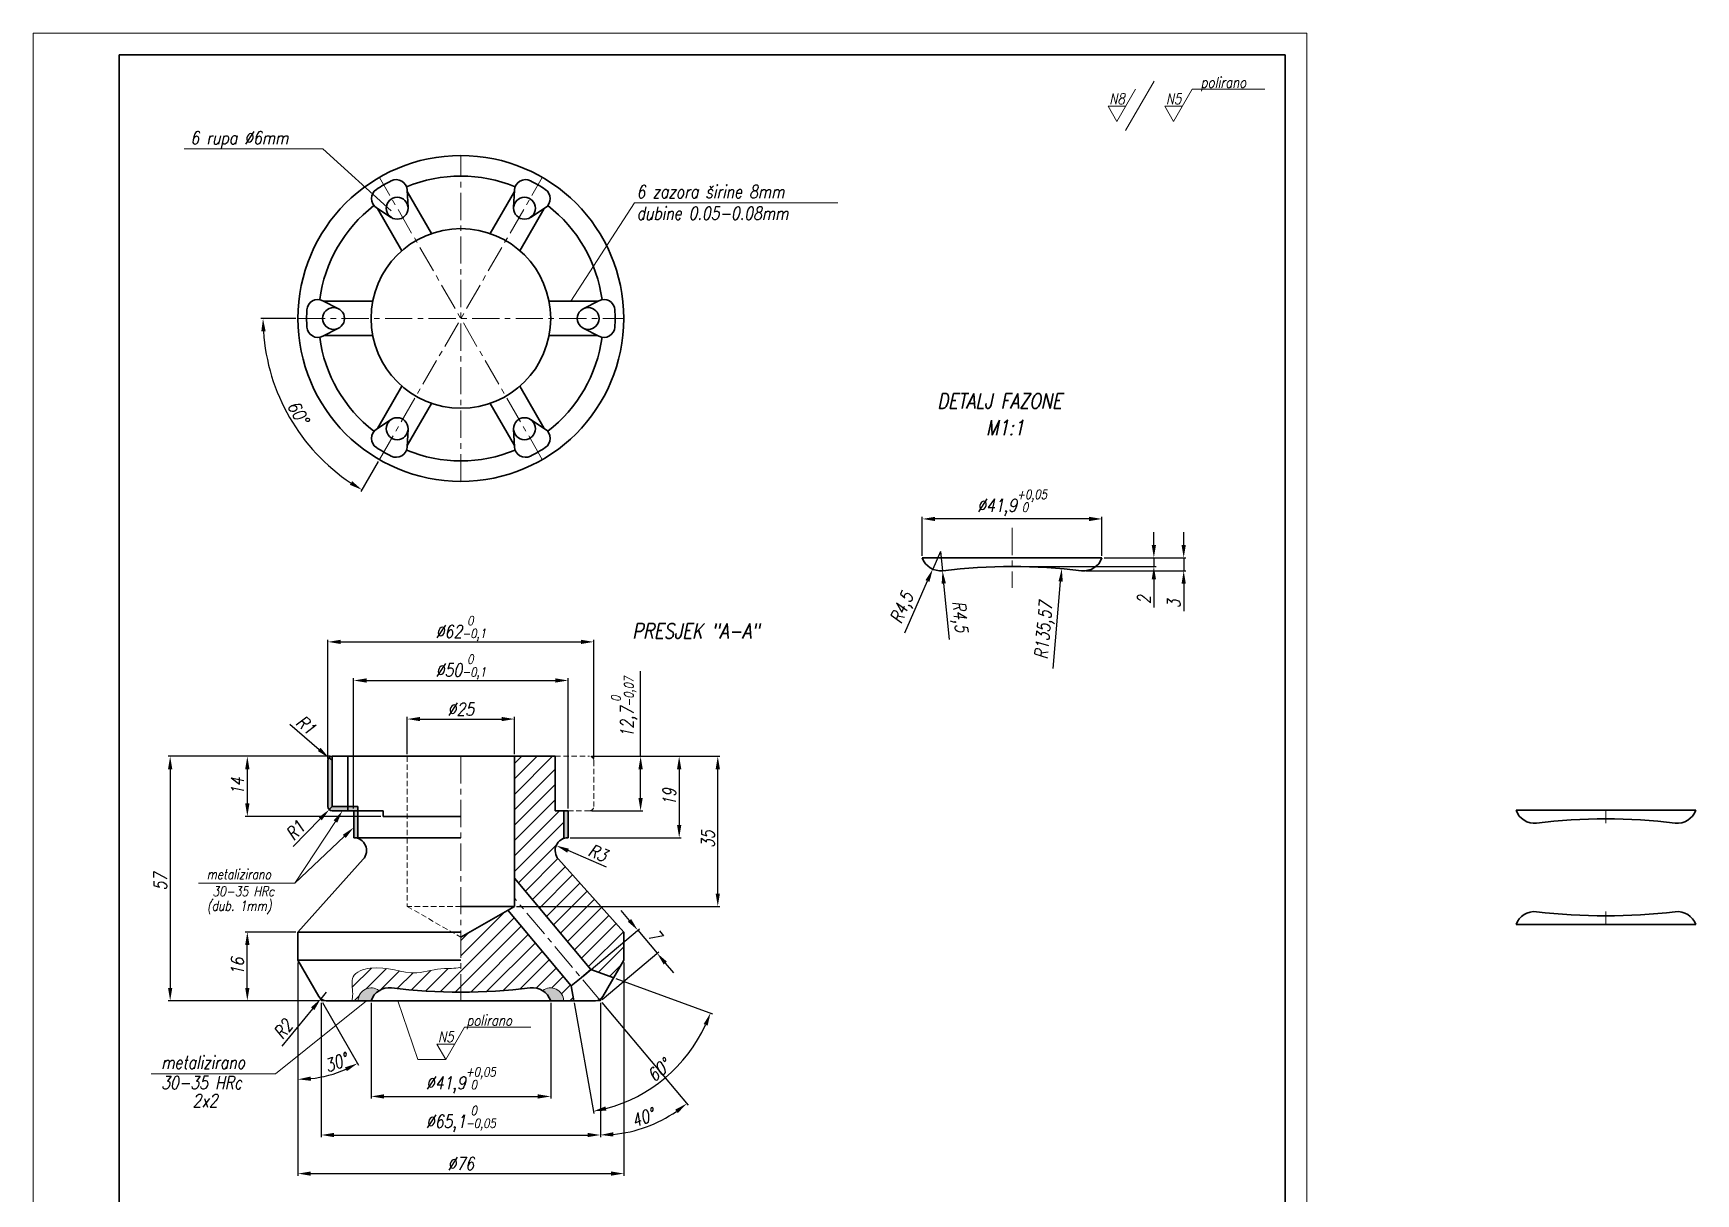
# Model space of a CAD drawing. Header units: millimetres. Extents: x 81 to 468, y 101 to 521.
# Drawn here: x 80.7 to 468.4, y 250.6 to 521.3 of the extents above; entities that cross this region are included whole.
import ezdxf

# ---------------------------------------------------------------- set-up
doc = ezdxf.new("R2010")
doc.units = ezdxf.units.MM
doc.header["$LTSCALE"] = 0.2
doc.linetypes.add('CENTER', pattern=[50.8, 31.75, -6.35, 6.35, -6.35])
doc.linetypes.add('HIDDEN', pattern=[9.525, 6.35, -3.175])
doc.layers.get('0').update_dxf_attribs({"lineweight": 15})
for name, color, linetype, lineweight in [('1', 1, 'CENTER', 15), ('2', 2, 'HIDDEN', 15), ('3', 3, 'Continuous', 35), ('8', 250, 'Continuous', 15)]:
    doc.layers.add(name, color=color, linetype=linetype, lineweight=lineweight)
doc.styles.add('ITALICT', font='italict', dxfattribs={"width": 0.8, "height": 3})
doc.dimstyles.new('ISO-25', dxfattribs={"dimtxt": 3, "dimasz": 3, "dimexe": 0.5, "dimexo": 0.5, "dimgap": 0.8, "dimtad": 1, "dimtxsty": 'ITALICT', "dimcen": 0, "dimadec": 0, "dimazin": 0, "dimtfac": 1, "dimtmove": 0, "dimatfit": 3, "dimfxl": 1, "dimarcsym": 0})

# ---------------------------------------------------------------- blocks, each defined once
blk = doc.blocks.new('*D2')
at = {"color": 0, "lineweight": -2, "transparency": 16777216}
for p, q in [((167.89, 353.13), (167.89, 361.82)), ((170.89, 361.32), (189.89, 361.32)), ((192.89, 353.13), (192.89, 361.82))]:
    blk.add_line(p, q, dxfattribs=at)
at = {"color": 0, "transparency": 16777216}
for points in [[(170.89, 361.82), (170.89, 360.82), (167.89, 361.32)], [(189.89, 361.82), (189.89, 360.82), (192.89, 361.32)]]:
    blk.add_solid(points, dxfattribs=at)
at = {"color": 0, "transparency": 16777216, "insert": (180.39, 363.62), "char_height": 3, "attachment_point": 5, "style": 'ITALICT'}
blk.add_mtext('%%C25', dxfattribs=at)
blk = doc.blocks.new('*D3')
at = {"color": 0, "lineweight": -2, "transparency": 16777216}
for p, q in [((155.39, 340.43), (155.39, 370.82)), ((158.39, 370.32), (202.39, 370.32)), ((205.39, 340.43), (205.39, 370.82))]:
    blk.add_line(p, q, dxfattribs=at)
at = {"color": 0, "transparency": 16777216}
for points in [[(158.39, 370.82), (158.39, 369.82), (155.39, 370.32)], [(202.39, 370.82), (202.39, 369.82), (205.39, 370.32)]]:
    blk.add_solid(points, dxfattribs=at)
at = {"color": 0, "transparency": 16777216, "insert": (180.39, 373.8), "char_height": 3, "attachment_point": 5, "style": 'ITALICT'}
blk.add_mtext('%%C50{}{\\H0.71x;\\C3;\\S 0^ -0,1;}', dxfattribs=at)
blk = doc.blocks.new('*D4')
at = {"color": 0, "lineweight": -2, "transparency": 16777216}
for p, q in [((149.39, 352.13), (149.39, 379.82)), ((152.39, 379.32), (208.39, 379.32)), ((211.39, 352.13), (211.39, 379.82))]:
    blk.add_line(p, q, dxfattribs=at)
at = {"color": 0, "transparency": 16777216}
for points in [[(152.39, 379.82), (152.39, 378.82), (149.39, 379.32)], [(208.39, 379.82), (208.39, 378.82), (211.39, 379.32)]]:
    blk.add_solid(points, dxfattribs=at)
at = {"color": 0, "transparency": 16777216, "insert": (180.39, 382.8), "char_height": 3, "attachment_point": 5, "style": 'ITALICT'}
blk.add_mtext('%%C62{}{\\H0.71x;\\C3;\\S 0^ -0,1;}', dxfattribs=at)
blk = doc.blocks.new('*D5')
at = {"color": 0, "lineweight": -2, "transparency": 16777216}
for p, q in [((149.89, 352.63), (130.09, 352.63)), ((130.59, 349.63), (130.59, 341.63)), ((161.74, 338.63), (130.09, 338.63))]:
    blk.add_line(p, q, dxfattribs=at)
at = {"color": 0, "transparency": 16777216}
for points in [[(130.09, 349.63), (131.09, 349.63), (130.59, 352.63)], [(130.09, 341.63), (131.09, 341.63), (130.59, 338.63)]]:
    blk.add_solid(points, dxfattribs=at)
at = {"color": 0, "transparency": 16777216, "insert": (128.29, 345.63), "char_height": 3, "attachment_point": 5, "rotation": 90, "style": 'ITALICT'}
blk.add_mtext('14', dxfattribs=at)
blk = doc.blocks.new('*D6')
at = {"color": 0, "lineweight": -2, "transparency": 16777216}
for p, q in [((141.89, 311.63), (130.09, 311.63)), ((130.59, 298.63), (130.59, 308.63)), ((147.34, 295.63), (130.09, 295.63))]:
    blk.add_line(p, q, dxfattribs=at)
at = {"color": 0, "transparency": 16777216}
for points in [[(130.09, 308.63), (131.09, 308.63), (130.59, 311.63)], [(130.09, 298.63), (131.09, 298.63), (130.59, 295.63)]]:
    blk.add_solid(points, dxfattribs=at)
at = {"color": 0, "transparency": 16777216, "insert": (128.29, 303.63), "char_height": 3, "attachment_point": 5, "rotation": 90, "style": 'ITALICT'}
blk.add_mtext('16', dxfattribs=at)
blk = doc.blocks.new('*D7')
at = {"color": 0, "lineweight": -2, "transparency": 16777216}
for p, q in [((222.31, 352.63), (222.31, 372.52)), ((210.89, 352.63), (222.81, 352.63)), ((222.31, 342.93), (222.31, 349.63)), ((210.89, 339.93), (222.81, 339.93))]:
    blk.add_line(p, q, dxfattribs=at)
at = {"color": 0, "transparency": 16777216}
for points in [[(221.81, 349.63), (222.81, 349.63), (222.31, 352.63)], [(221.81, 342.93), (222.81, 342.93), (222.31, 339.93)]]:
    blk.add_solid(points, dxfattribs=at)
at = {"color": 0, "transparency": 16777216, "insert": (218.53, 364.07), "char_height": 3, "attachment_point": 5, "rotation": 90, "style": 'ITALICT'}
blk.add_mtext('12,7{}{\\H0.71x;\\C3;\\S 0^ -0,07;}', dxfattribs=at)
blk = doc.blocks.new('*D8')
at = {"color": 0, "lineweight": -2, "transparency": 16777216}
for p, q in [((222.81, 352.63), (231.81, 352.63)), ((231.31, 349.63), (231.31, 336.63)), ((205.89, 333.63), (231.81, 333.63))]:
    blk.add_line(p, q, dxfattribs=at)
at = {"color": 0, "transparency": 16777216}
for points in [[(230.81, 349.63), (231.81, 349.63), (231.31, 352.63)], [(230.81, 336.63), (231.81, 336.63), (231.31, 333.63)]]:
    blk.add_solid(points, dxfattribs=at)
at = {"color": 0, "transparency": 16777216, "insert": (229.01, 343.13), "char_height": 3, "attachment_point": 5, "rotation": 90, "style": 'ITALICT'}
blk.add_mtext('19', dxfattribs=at)
blk = doc.blocks.new('*D9')
at = {"color": 0, "lineweight": -2, "transparency": 16777216}
for p, q in [((149, 297.63), (147.73, 296.08)), ((138.69, 285.04), (145.83, 293.76))]:
    blk.add_line(p, q, dxfattribs=at)
at = {"color": 0, "transparency": 16777216}
blk.add_solid([(145.44, 294.08), (146.22, 293.45), (147.73, 296.08)], dxfattribs=at)
at = {"color": 0, "transparency": 16777216, "insert": (138.94, 288.97), "char_height": 3, "attachment_point": 5, "rotation": 50.6872, "style": 'ITALICT'}
blk.add_mtext('R2', dxfattribs=at)
blk = doc.blocks.new('*D10')
at = {"color": 0, "lineweight": -2, "transparency": 16777216}
for p, q in [((140.49, 360.14), (147.36, 354.24)), ((150.39, 351.63), (149.63, 352.28))]:
    blk.add_line(p, q, dxfattribs=at)
at = {"color": 0, "transparency": 16777216}
blk.add_solid([(147.68, 354.62), (147.03, 353.86), (149.63, 352.28)], dxfattribs=at)
at = {"color": 0, "transparency": 16777216, "insert": (144.28, 359.91), "char_height": 3, "attachment_point": 5, "rotation": 319.3357, "style": 'ITALICT'}
blk.add_mtext('R1', dxfattribs=at)
blk = doc.blocks.new('*D11')
at = {"color": 0, "lineweight": -2, "transparency": 16777216}
for p, q in [((141.3, 331.56), (147.61, 338.06)), ((150.39, 340.93), (149.7, 340.21))]:
    blk.add_line(p, q, dxfattribs=at)
at = {"color": 0, "transparency": 16777216}
blk.add_solid([(147.25, 338.41), (147.96, 337.71), (149.7, 340.21)], dxfattribs=at)
at = {"color": 0, "transparency": 16777216, "insert": (141.76, 335.34), "char_height": 3, "attachment_point": 5, "rotation": 45.8419, "style": 'ITALICT'}
blk.add_mtext('R1', dxfattribs=at)
blk = doc.blocks.new('*D15')
at = {"color": 0, "lineweight": -2, "transparency": 16777216}
for p, q in [((141.89, 454.75), (133.75, 454.75)), ((161.14, 421.41), (157.07, 414.36))]:
    blk.add_line(p, q, dxfattribs=at)
blk.add_arc((180.39, 454.75), 46.14, 183.726, 236.274, dxfattribs=at)
at = {"color": 0, "transparency": 16777216}
for points in [[(133.85, 451.74), (134.85, 451.77), (134.25, 454.75)], [(155.04, 416.8), (154.51, 415.95), (157.32, 414.79)]]:
    blk.add_solid(points, dxfattribs=at)
at = {"color": 0, "transparency": 16777216, "insert": (142.43, 432.83), "char_height": 3, "attachment_point": 5, "rotation": 300, "style": 'ITALICT'}
blk.add_mtext('60°', dxfattribs=at)
blk = doc.blocks.new('*D16')
at = {"color": 0, "lineweight": -2, "transparency": 16777216}
for p, q in [((147.84, 295.13), (147.84, 263.81)), ((212.94, 295.13), (212.94, 263.81)), ((150.84, 264.31), (209.94, 264.31))]:
    blk.add_line(p, q, dxfattribs=at)
at = {"color": 0, "transparency": 16777216}
for points in [[(150.84, 264.81), (150.84, 263.81), (147.84, 264.31)], [(209.94, 264.81), (209.94, 263.81), (212.94, 264.31)]]:
    blk.add_solid(points, dxfattribs=at)
at = {"color": 0, "transparency": 16777216, "insert": (180.39, 268.08), "char_height": 3, "attachment_point": 5, "style": 'ITALICT'}
blk.add_mtext('%%C65,1{}{\\H0.71x;\\C3;\\S 0^ -0,05;}', dxfattribs=at)
blk = doc.blocks.new('*D17')
at = {"color": 0, "lineweight": -2, "transparency": 16777216}
for p, q in [((142.39, 304.57), (142.39, 254.81)), ((218.39, 304.57), (218.39, 254.81)), ((145.39, 255.31), (215.39, 255.31))]:
    blk.add_line(p, q, dxfattribs=at)
at = {"color": 0, "transparency": 16777216}
for points in [[(145.39, 255.81), (145.39, 254.81), (142.39, 255.31)], [(215.39, 255.81), (215.39, 254.81), (218.39, 255.31)]]:
    blk.add_solid(points, dxfattribs=at)
at = {"color": 0, "transparency": 16777216, "insert": (180.39, 257.61), "char_height": 3, "attachment_point": 5, "style": 'ITALICT'}
blk.add_mtext('%%C76', dxfattribs=at)
blk = doc.blocks.new('*D18')
at = {"color": 0, "lineweight": -2, "transparency": 16777216}
for p, q in [((210.89, 352.63), (240.81, 352.63)), ((240.31, 320.63), (240.31, 349.63)), ((193.39, 317.63), (240.81, 317.63))]:
    blk.add_line(p, q, dxfattribs=at)
at = {"color": 0, "transparency": 16777216}
for points in [[(239.81, 349.63), (240.81, 349.63), (240.31, 352.63)], [(239.81, 320.63), (240.81, 320.63), (240.31, 317.63)]]:
    blk.add_solid(points, dxfattribs=at)
at = {"color": 0, "transparency": 16777216, "insert": (238.01, 333.3), "char_height": 3, "attachment_point": 5, "rotation": 90, "style": 'ITALICT'}
blk.add_mtext('35', dxfattribs=at)
blk = doc.blocks.new('*D19')
at = {"color": 0, "lineweight": -2, "transparency": 16777216}
for p, q in [((159.44, 295.13), (159.44, 272.81)), ((201.34, 295.13), (201.34, 272.81)), ((162.44, 273.31), (198.34, 273.31))]:
    blk.add_line(p, q, dxfattribs=at)
at = {"color": 0, "transparency": 16777216}
for points in [[(162.44, 273.81), (162.44, 272.81), (159.44, 273.31)], [(198.34, 273.81), (198.34, 272.81), (201.34, 273.31)]]:
    blk.add_solid(points, dxfattribs=at)
at = {"color": 0, "transparency": 16777216, "insert": (180.39, 277.08), "char_height": 3, "attachment_point": 5, "style": 'ITALICT'}
blk.add_mtext('%%c41,9{}{\\H0.71x;\\C3;\\S+0,05^  0;}', dxfattribs=at)
blk = doc.blocks.new('*D20')
at = {"color": 0, "lineweight": -2, "transparency": 16777216}
for p, q in [((149.89, 352.63), (112.09, 352.63)), ((112.59, 349.63), (112.59, 298.63)), ((147.34, 295.63), (112.09, 295.63))]:
    blk.add_line(p, q, dxfattribs=at)
at = {"color": 0, "transparency": 16777216}
for points in [[(112.09, 349.63), (113.09, 349.63), (112.59, 352.63)], [(112.09, 298.63), (113.09, 298.63), (112.59, 295.63)]]:
    blk.add_solid(points, dxfattribs=at)
at = {"color": 0, "transparency": 16777216, "insert": (110.29, 323.39), "char_height": 3, "attachment_point": 5, "rotation": 90, "style": 'ITALICT'}
blk.add_mtext('57', dxfattribs=at)
blk = doc.blocks.new('*D22')
at = {"color": 0, "lineweight": -2, "transparency": 16777216}
for p, q in [((216.51, 300.82), (239.1, 292.6)), ((206.84, 295.14), (211.38, 269.35))]:
    blk.add_line(p, q, dxfattribs=at)
blk.add_arc((205.1, 304.97), 35.67, 284.8197, 335.1803, dxfattribs=at)
at = {"color": 0, "transparency": 16777216}
for points in [[(237.02, 290.19), (237.94, 289.81), (238.63, 292.77)], [(214.33, 270), (214.12, 270.98), (211.3, 269.84)]]:
    blk.add_solid(points, dxfattribs=at)
at = {"color": 0, "transparency": 16777216, "insert": (226.56, 279.41), "char_height": 3, "attachment_point": 5, "rotation": 40, "style": 'ITALICT'}
blk.add_mtext('60°', dxfattribs=at)
blk = doc.blocks.new('*D23')
at = {"color": 0, "lineweight": -2, "transparency": 16777216}
for p, q in [((348.98, 401.9), (348.98, 404.9)), ((326.16, 395.9), (349.48, 395.9)), ((330.41, 398.9), (349.48, 398.9)), ((348.98, 398.9), (348.98, 395.9)), ((348.98, 392.9), (348.98, 386.47))]:
    blk.add_line(p, q, dxfattribs=at)
at = {"color": 0, "transparency": 16777216}
for points in [[(348.48, 401.9), (349.48, 401.9), (348.98, 398.9)], [(348.48, 392.9), (349.48, 392.9), (348.98, 395.9)]]:
    blk.add_solid(points, dxfattribs=at)
at = {"color": 0, "transparency": 16777216, "insert": (346.68, 388.18), "char_height": 3, "attachment_point": 5, "rotation": 90, "style": 'ITALICT'}
blk.add_mtext('3', dxfattribs=at)
blk = doc.blocks.new('*D24')
at = {"color": 0, "lineweight": -2, "transparency": 16777216}
for p, q in [((288.01, 399.4), (288.01, 408.49)), ((326.91, 407.99), (291.01, 407.99)), ((329.91, 399.4), (329.91, 408.49))]:
    blk.add_line(p, q, dxfattribs=at)
at = {"color": 0, "transparency": 16777216}
for points in [[(291.01, 408.49), (291.01, 407.49), (288.01, 407.99)], [(326.91, 408.49), (326.91, 407.49), (329.91, 407.99)]]:
    blk.add_solid(points, dxfattribs=at)
at = {"color": 0, "transparency": 16777216, "insert": (308.96, 411.76), "char_height": 3, "attachment_point": 5, "style": 'ITALICT'}
blk.add_mtext('%%c41,9{}{\\H0.71x;\\C3;\\S+0,05^  0;}', dxfattribs=at)
blk = doc.blocks.new('*D27')
at = {"color": 0, "lineweight": -2, "transparency": 16777216}
blk.add_line((214.37, 326.75), (205.39, 330.63), dxfattribs=at)
at = {"color": 0, "transparency": 16777216}
blk.add_solid([(205.59, 331.09), (205.19, 330.17), (202.64, 331.82)], dxfattribs=at)
at = {"color": 0, "transparency": 16777216, "insert": (212.35, 330.13), "char_height": 3, "attachment_point": 5, "rotation": 336.6067, "style": 'ITALICT'}
blk.add_mtext('R3', dxfattribs=at)
blk = doc.blocks.new('*D28')
at = {"color": 0, "lineweight": -2, "transparency": 16777216}
for p, q in [((219.72, 314.37), (217.79, 316.67)), ((208.83, 301.31), (222.03, 312.4)), ((221.65, 312.07), (226.15, 306.71)), ((213.33, 295.95), (226.53, 307.03)), ((228.08, 304.41), (230, 302.12))]:
    blk.add_line(p, q, dxfattribs=at)
at = {"color": 0, "transparency": 16777216}
for points in [[(220.1, 314.69), (219.34, 314.05), (221.65, 312.07)], [(228.46, 304.74), (227.69, 304.09), (226.15, 306.71)]]:
    blk.add_solid(points, dxfattribs=at)
at = {"color": 0, "transparency": 16777216, "insert": (225.66, 310.87), "char_height": 3, "attachment_point": 5, "rotation": 310, "style": 'ITALICT'}
blk.add_mtext('7', dxfattribs=at)
blk = doc.blocks.new('*D29')
at = {"color": 0, "lineweight": -2, "transparency": 16777216}
for p, q in [((142.39, 304.57), (142.39, 276.79)), ((148.09, 295.2), (156.53, 280.58))]:
    blk.add_line(p, q, dxfattribs=at)
blk.add_arc((142.39, 305.07), 27.78, 276.1908, 293.8092, dxfattribs=at)
at = {"color": 0, "transparency": 16777216}
for points in [[(153.38, 280.1), (153.83, 279.21), (156.28, 281.01)], [(145.42, 276.96), (145.36, 277.95), (142.39, 277.29)]]:
    blk.add_solid(points, dxfattribs=at)
at = {"color": 0, "transparency": 16777216, "insert": (151.32, 281.21), "char_height": 3, "attachment_point": 5, "rotation": 20.5073, "style": 'ITALICT'}
blk.add_mtext('30°', dxfattribs=at)
blk = doc.blocks.new('*D30')
at = {"color": 0, "lineweight": -2, "transparency": 16777216}
for p, q in [((213.26, 295.25), (233.39, 271.26)), ((212.94, 294.63), (212.94, 263.82))]:
    blk.add_line(p, q, dxfattribs=at)
blk.add_arc((212.94, 295.63), 31.32, 275.491, 304.509, dxfattribs=at)
at = {"color": 0, "transparency": 16777216}
for points in [[(230.38, 270.22), (230.99, 269.43), (233.07, 271.64)], [(215.96, 263.96), (215.92, 264.96), (212.94, 264.32)]]:
    blk.add_solid(points, dxfattribs=at)
at = {"color": 0, "transparency": 16777216, "insert": (222.87, 268.37), "char_height": 3, "attachment_point": 5, "rotation": 20, "style": 'ITALICT'}
blk.add_mtext('40°', dxfattribs=at)
blk = doc.blocks.new('*D31')
at = {"color": 0, "lineweight": -2, "transparency": 16777216}
for p, q in [((292.25, 400.4), (290.44, 396.28)), ((283.93, 381.47), (289.23, 393.53))]:
    blk.add_line(p, q, dxfattribs=at)
at = {"color": 0, "transparency": 16777216}
blk.add_solid([(288.77, 393.73), (289.69, 393.33), (290.44, 396.28)], dxfattribs=at)
at = {"color": 0, "transparency": 16777216, "insert": (283.61, 387.17), "char_height": 3, "attachment_point": 5, "rotation": 66.2802, "style": 'ITALICT'}
blk.add_mtext('R4,5', dxfattribs=at)
blk = doc.blocks.new('*D32')
at = {"color": 0, "lineweight": -2, "transparency": 16777216}
for p, q in [((292.25, 400.4), (292.72, 395.92)), ((294.39, 379.84), (293.03, 392.94))]:
    blk.add_line(p, q, dxfattribs=at)
at = {"color": 0, "transparency": 16777216}
blk.add_solid([(293.52, 392.99), (292.53, 392.89), (292.72, 395.92)], dxfattribs=at)
at = {"color": 0, "transparency": 16777216, "insert": (296.44, 385.16), "char_height": 3, "attachment_point": 5, "rotation": 275.9542, "style": 'ITALICT'}
blk.add_mtext('R4,5', dxfattribs=at)
blk = doc.blocks.new('*D33')
at = {"color": 0, "lineweight": -2, "transparency": 16777216}
blk.add_line((318.54, 373.12), (320.28, 393.41), dxfattribs=at)
at = {"color": 0, "transparency": 16777216}
blk.add_solid([(319.79, 393.46), (320.78, 393.37), (320.54, 396.4)], dxfattribs=at)
at = {"color": 0, "transparency": 16777216, "insert": (316.71, 381.99), "char_height": 3, "attachment_point": 5, "rotation": 85.0978, "style": 'ITALICT'}
blk.add_mtext('R135,57', dxfattribs=at)
blk = doc.blocks.new('*D36')
at = {"color": 0, "lineweight": -2, "transparency": 16777216}
for p, q in [((342.02, 401.9), (342.02, 404.9)), ((309.46, 396.9), (342.52, 396.9)), ((330.41, 398.9), (342.52, 398.9)), ((342.02, 398.9), (342.02, 396.9)), ((342.02, 393.9), (342.02, 387.35))]:
    blk.add_line(p, q, dxfattribs=at)
at = {"color": 0, "transparency": 16777216}
for points in [[(341.52, 401.9), (342.52, 401.9), (342.02, 398.9)], [(341.52, 393.9), (342.52, 393.9), (342.02, 396.9)]]:
    blk.add_solid(points, dxfattribs=at)
at = {"color": 0, "transparency": 16777216, "insert": (339.72, 389.13), "char_height": 3, "attachment_point": 5, "rotation": 90, "style": 'ITALICT'}
blk.add_mtext('2', dxfattribs=at)

msp = doc.modelspace()

# ---------------------------------------------------------------- hatches: boundary and pattern name
h = msp.add_hatch(color=256)
h.paths.add_polyline_path([(150.392, 352.631, 0.4142136), (149.392, 351.631), (149.392, 340.931, 0.4142136), (150.392, 339.931), (154.042, 339.931), (154.042, 340.931), (150.392, 340.931)])
h.paths.add_polyline_path([(156.392, 340.931), (154.042, 340.931), (154.042, 339.931), (156.392, 339.931)])
h.paths.add_polyline_path([(156.392, 339.931), (155.392, 339.931), (155.392, 333.631), (156.392, 333.631)])
h.paths.add_polyline_path([(156.392, 333.631), (155.392, 333.631, -0.0851642), (156.392, 333.46)])
msp.add_hatch(color=256).paths.add_polyline_path([(204.392, 333.46, -0.0851642), (205.392, 333.631), (205.392, 339.931), (204.392, 339.931)])
h = msp.add_hatch(color=256)
h.dxf.hatch_style = 1
h.paths.add_polyline_path([(161.328, 297.965, 0.6306019), (156.442, 295.631), (159.442, 295.631, -0.1715729)])
h.paths.add_polyline_path([(199.457, 297.965, -0.1715729), (201.342, 295.631), (204.342, 295.631, 0.6306019)])
at = {"layer": '8'}
h = msp.add_hatch(dxfattribs=at)
h.set_pattern_fill('ANSI31', color=256, scale=0.8)
edge = h.paths.add_edge_path()
edge.add_spline(control_points=[(180.392, 303.418), (178.694, 303.058), (175.481, 303.475), (168.586, 300.918), (161.931, 304.45), (154.28, 301.866), (155.337, 298.003), (155.091, 296.142), (154.984, 295.631)], knot_values=[2.1159369, 2.1159369, 2.1159369, 2.1159369, 5.3344205, 11.8555464, 22.7540467, 27.2257369, 31.226306, 32.7906468, 32.7906468, 32.7906468, 32.7906468], degree=3, periodic=0)
edge.add_line((154.984, 295.631), (156.442, 295.631))
edge.add_arc((159.442, 295.631), 3, 51.05756, 180, ccw=False)
edge.add_arc((163.685, 294.131), 4.5, 83.14943, 121.58634, ccw=False)
edge.add_arc((180.392, 433.199), 135.568, 263.14943, 270)
edge.add_line((180.392, 297.631), (180.392, 303.418))
h.paths.add_polyline_path([(191.325, 316.726), (180.392, 310.414), (180.392, 297.631, 0.0299002), (196.563, 298.599, -0.169303), (199.457, 297.965, -0.6306019), (204.342, 295.631), (206.75, 295.631), (206.145, 299.065)])
h.paths.add_polyline_path([(203.158, 328.629, -0.5339319), (204.392, 333.46), (204.392, 339.931), (202.392, 339.931), (202.392, 352.631), (192.892, 352.631), (192.892, 324.193), (210.741, 302.922), (216.039, 300.994), (218.392, 305.071), (218.392, 311.631)])

# ---------------------------------------------------------------- linework, layer by layer
for p, q in [((377.661, 521.271), (80.661, 521.271)), ((80.661, 521.271), (80.661, 101.271)), ((377.661, 101.271), (377.661, 521.271)), ((333.4, 500.679), (337.75, 508.214)), ((335.42, 498.602), (342.073, 510.124)), ((346.59, 500.679), (350.94, 508.214)), ((350.94, 508.214), (367.885, 508.214)), ((335.449, 504.227), (331.352, 504.227)), ((331.352, 504.227), (333.4, 500.679)), ((348.638, 504.227), (344.542, 504.227)), ((344.542, 504.227), (346.59, 500.679)), ((148.222, 494.328), (115.827, 494.328)), ((148.222, 494.328), (164.138, 479.832)), ((220.901, 481.695), (206.054, 458.751)), ((268.326, 481.695), (220.901, 481.695)), ((151.133, 337.424), (141.681, 323.047)), ((153.213, 333.959), (141.681, 323.047)), ((141.681, 323.047), (119.233, 323.047)), ((141.681, 323.047), (137.481, 323.047)), ((141.681, 323.047), (138.681, 323.047)), ((137.134, 278.601), (158.381, 295.631)), ((170.365, 281.927), (165.665, 295.631)), ((176.864, 281.927), (181.214, 289.462)), ((181.214, 289.462), (196.692, 289.462)), ((178.912, 285.475), (174.815, 285.475)), ((174.815, 285.475), (176.864, 281.927)), ((176.864, 281.927), (170.365, 281.927)), ((137.134, 278.601), (108.175, 278.601))]:
    msp.add_line(p, q)
for centre, start, end in [((159.442, 295.631), 51.05756, 180), ((201.342, 295.631), 0, 128.94244)]:
    msp.add_arc(centre, 3, start, end)
msp.add_open_spline([(180.392, 303.418), (178.694, 303.058), (175.481, 303.475), (168.586, 300.918), (161.931, 304.45), (154.28, 301.866), (155.337, 298.003), (155.091, 296.142), (154.984, 295.631)], degree=3, knots=[2.1159369, 2.1159369, 2.1159369, 2.1159369, 5.3344205, 11.8555464, 22.7540467, 27.2257369, 31.226306, 32.7906468, 32.7906468, 32.7906468, 32.7906468])
for points in [[(150.715, 337.699), (151.551, 337.15), (152.781, 339.931)], [(152.87, 334.322), (153.557, 333.596), (155.392, 336.021)]]:
    msp.add_solid(points)
at = {"layer": '1'}
for p, q in [((180.392, 416.751), (180.392, 492.751)), ((161.392, 421.842), (199.392, 487.66)), ((199.392, 421.842), (161.392, 487.66)), ((142.392, 454.751), (218.392, 454.751)), ((308.956, 405.898), (308.956, 391.898)), ((180.392, 352.631), (180.392, 295.631)), ((447.455, 340.046), (447.455, 337.046)), ((212.942, 295.631), (192.892, 319.526)), ((447.455, 313.415), (447.455, 316.415))]:
    msp.add_line(p, q, dxfattribs=at)
at = {"layer": '2'}
for p, q in [((167.892, 352.631), (167.892, 317.631)), ((202.392, 352.631), (210.392, 352.631)), ((211.392, 351.631), (211.392, 340.931)), ((205.392, 339.931), (210.392, 339.931)), ((180.392, 317.631), (167.892, 317.631)), ((167.892, 317.631), (180.392, 310.414)), ((147.265, 296.631), (147.842, 295.631)), ((148.997, 295.631), (147.842, 295.631)), ((211.788, 295.631), (212.942, 295.631)), ((213.52, 296.631), (212.942, 295.631))]:
    msp.add_line(p, q, dxfattribs=at)
for centre, start, end in [((210.392, 351.631), 0, 90), ((210.392, 340.931), 270, 0)]:
    msp.add_arc(centre, 1, start, end, dxfattribs=at)
at = {"layer": '3'}
for p, q in [((100.661, 516.271), (100.661, 106.271)), ((372.661, 516.271), (100.661, 516.271)), ((372.661, 106.271), (372.661, 516.271)), ((168.105, 480.602), (167.883, 484.711)), ((192.68, 480.602), (192.902, 484.711)), ((173.574, 474.56), (167.9, 484.388)), ((187.211, 474.56), (192.884, 484.388)), ((164.148, 478.318), (160.701, 480.564)), ((166.646, 470.56), (160.972, 480.388)), ((194.139, 470.56), (199.813, 480.388)), ((196.637, 478.318), (200.084, 480.564)), ((151.861, 457.035), (148.192, 458.897)), ((159.828, 458.751), (148.48, 458.751)), ((200.957, 458.751), (212.305, 458.751)), ((208.924, 457.035), (212.593, 458.897)), ((151.861, 452.466), (148.192, 450.604)), ((159.828, 450.751), (148.48, 450.751)), ((200.957, 450.751), (212.305, 450.751)), ((208.924, 452.466), (212.593, 450.604)), ((166.646, 438.941), (160.972, 429.114)), ((194.139, 438.941), (199.813, 429.114)), ((173.574, 434.941), (167.9, 425.114)), ((187.211, 434.941), (192.884, 425.114)), ((164.148, 431.184), (160.701, 428.937)), ((196.637, 431.184), (200.084, 428.937)), ((168.105, 428.899), (167.883, 424.791)), ((192.68, 428.899), (192.902, 424.791)), ((288.006, 398.898), (308.956, 398.898)), ((329.906, 398.898), (308.956, 398.898)), ((149.392, 351.631), (149.392, 340.931)), ((180.392, 352.631), (150.392, 352.631)), ((150.392, 352.631), (150.392, 340.931)), ((154.042, 339.931), (154.042, 352.631)), ((180.392, 352.631), (202.392, 352.631)), ((192.892, 352.631), (192.892, 317.631)), ((202.392, 352.631), (202.392, 339.931)), ((156.392, 340.931), (150.392, 340.931)), ((162.236, 339.931), (150.392, 339.931)), ((155.392, 339.931), (155.392, 333.631)), ((156.392, 340.931), (156.392, 333.46)), ((162.236, 339.931), (162.236, 338.631)), ((180.392, 338.631), (162.236, 338.631)), ((202.392, 339.931), (205.392, 339.931)), ((204.392, 339.931), (204.392, 333.46)), ((205.392, 339.931), (205.392, 333.631)), ((426.505, 340.046), (447.455, 340.046)), ((468.405, 340.046), (447.455, 340.046)), ((155.392, 333.631), (166.392, 333.631)), ((155.392, 333.631), (180.392, 333.631)), ((142.392, 311.631), (157.626, 328.629)), ((218.392, 311.631), (203.158, 328.629)), ((210.741, 302.922), (192.892, 324.193)), ((180.392, 317.631), (192.892, 317.631)), ((192.892, 317.631), (180.392, 310.414)), ((206.145, 299.065), (191.325, 316.726)), ((142.392, 311.631), (142.392, 305.071)), ((178.285, 311.631), (142.392, 311.631)), ((180.392, 311.631), (142.392, 311.631)), ((218.392, 311.631), (218.392, 305.071)), ((426.505, 313.415), (447.455, 313.415)), ((468.405, 313.415), (447.455, 313.415)), ((142.392, 305.071), (147.265, 296.631)), ((142.392, 305.071), (180.392, 305.071)), ((208.443, 300.994), (210.741, 302.922)), ((210.741, 302.922), (216.039, 300.994)), ((218.392, 305.071), (213.52, 296.631)), ((208.443, 300.994), (206.145, 299.065)), ((206.145, 299.065), (206.75, 295.631)), ((180.392, 295.631), (148.997, 295.631)), ((159.442, 295.631), (180.392, 295.631)), ((180.392, 295.631), (211.788, 295.631)), ((201.342, 295.631), (180.392, 295.631))]:
    msp.add_line(p, q, dxfattribs=at)
for centre, radius in [((180.392, 454.751), 38), ((165.547, 480.464), 2.562), ((195.238, 480.464), 2.562), ((180.392, 454.751), 20.95), ((150.701, 454.751), 2.562), ((210.084, 454.751), 2.562), ((165.547, 429.038), 2.562), ((195.238, 429.038), 2.562)]:
    msp.add_circle(centre, radius, dxfattribs=at)
for centre, radius, start, end in [((162.1, 482.711), 2.562, 123.19473, 236.90733), ((180.392, 454.751), 35.974, 116.80527, 123.19473), ((165.325, 484.573), 2.562, 3.09267, 116.80527), ((180.392, 454.751), 33.218, 67.58897, 112.41103), ((195.46, 484.573), 2.562, 63.19473, 176.90733), ((180.392, 454.751), 35.974, 56.80527, 63.19473), ((198.685, 482.711), 2.562, 303.09267, 56.80527), ((180.392, 454.751), 33.218, 127.58897, 172.41103), ((180.392, 454.751), 33.218, 7.58897, 52.41103), ((147.032, 456.613), 2.562, 63.09267, 176.80527), ((213.753, 456.613), 2.562, 3.19473, 116.90733), ((180.392, 454.751), 35.974, 176.80527, 183.19473), ((180.392, 454.751), 35.974, 356.80527, 3.19473), ((147.032, 452.889), 2.562, 183.19473, 296.90733), ((180.392, 454.751), 33.218, 187.58897, 232.41103), ((180.392, 454.751), 33.218, 307.58897, 352.41103), ((213.753, 452.889), 2.562, 243.09267, 356.80527), ((162.1, 426.791), 2.562, 123.09267, 236.80527), ((198.685, 426.791), 2.562, 303.19473, 56.90733), ((180.392, 454.751), 35.974, 236.80527, 243.19473), ((165.325, 424.929), 2.562, 243.19473, 356.90733), ((180.392, 454.751), 33.218, 247.58897, 292.41103), ((195.46, 424.929), 2.562, 183.09267, 296.80527), ((180.392, 454.751), 35.974, 296.80527, 303.19473), ((292.249, 400.398), 4.5, 199.47122, 276.85057), ((308.956, 261.33), 135.568, 83.14943, 96.85057), ((325.664, 400.398), 4.5, 263.14943, 340.52878), ((150.392, 351.631), 1, 90, 180), ((150.392, 340.931), 1, 180, 270), ((430.747, 341.546), 4.5, 199.47122, 276.85057), ((447.455, 202.479), 135.568, 83.14943, 96.85057), ((464.162, 341.546), 4.5, 263.14943, 340.52878), ((155.392, 330.631), 3, 318.13205, 90), ((205.392, 330.631), 3, 90, 221.86795), ((430.747, 311.915), 4.5, 83.14943, 160.52878), ((447.455, 450.983), 135.568, 263.14943, 276.85057), ((464.162, 311.915), 4.5, 19.47122, 96.85057), ((163.685, 294.131), 4.5, 83.14943, 160.52878), ((180.392, 433.199), 135.568, 263.14943, 276.85057), ((197.1, 294.131), 4.5, 19.47122, 96.85057), ((148.997, 297.631), 2, 210, 270), ((211.788, 297.631), 2, 270, 330)]:
    msp.add_arc(centre, radius, start, end, dxfattribs=at)

# ---------------------------------------------------------------- texts
at = {"style": 'ITALICT', "width": 0.8}
for s, height, p in [('polirano', 2.5, (352.93, 508.567)), ('N8', 2.5, (331.639, 504.726)), ('N5', 2.5, (344.829, 504.726)), ('6 rupa %%c6mm', 3, (117.305, 495.383)), ('6 zazora širine 8mm ', 3, (221.375, 482.831)), ('dubine 0.05-0.08mm', 3, (221.375, 477.792)), ('DETALJ FAZONE', 3.5, (291.519, 433.753)), ('M1:1', 3.5, (302.896, 427.538)), ('PRESJEK "A-A"', 3.5, (220.397, 380.108)), ('metalizirano', 2.3, (121.14, 323.976)), ('30-35 HRc', 2.3, (122.44, 319.997)), ('(dub. 1mm)', 2.3, (121.177, 316.618)), ('polirano', 2.5, (181.711, 289.815)), ('N5', 2.5, (175.103, 285.974)), ('metalizirano', 3, (110.508, 279.766)), ('30-35 HRc', 3, (110.508, 275.016)), ('2x2', 3, (117.834, 270.833))]:
    msp.add_text(s, height=height, dxfattribs=at).set_placement(p)

# ---------------------------------------------------------------- dimensions: what is measured, and where the dimension line sits
for base, line1, line2, picture, middle in [((137.035, 438.97), ((161.392, 421.842), (199.392, 487.66)), ((142.392, 454.751), (218.392, 454.751)), '*D15', (142.425, 432.831)), ((220.164, 265.16), ((212.942, 295.631), (212.942, 295.131)), ((212.942, 295.631), (192.892, 319.526)), '*D30', (222.866, 268.366)), ((222.94, 274.08), ((206.145, 299.065), (206.75, 295.631)), ((210.741, 302.922), (216.039, 300.994)), '*D22', (226.555, 279.408))]:
    dim = msp.add_angular_dim_2l(base=base, line1=line1, line2=line2, dimstyle='ISO-25')
    dim.commit()
    dim.dimension.update_dxf_attribs({"geometry": picture, "text_midpoint": middle})
for base, p1, p2, text, override, picture, middle in [((288.006, 407.99), (329.906, 398.898), (288.006, 398.898), '%%c<>{}{\\H0.71x;\\C3;\\S+0,05^  0;}', {"dimtp": 0.05, "dimtm": 0, "dimtdec": 2, "dimtzin": 8}, '*D24', (308.956, 411.764)), ((192.892, 361.315), (167.892, 352.631), (192.892, 352.631), '%%C<>', {"dimtmove": 0}, '*D2', (180.392, 363.615)), ((201.342, 273.31), (159.442, 295.631), (201.342, 295.631), '<>{}{\\H0.71x;\\C3;\\S+0,05^  0;}', {"dimpost": '%%c<>', "dimtp": 0.05, "dimtm": 0, "dimtdec": 2, "dimtmove": 0, "dimtzin": 8}, '*D19', (180.392, 277.083))]:
    dim = msp.add_linear_dim(base=base, p1=p1, p2=p2, text=text, dimstyle='ISO-25', override=override)
    dim.commit()
    dim.dimension.update_dxf_attribs({"geometry": picture, "text_midpoint": middle})
for base, p1, p2, picture, middle in [((342.019, 396.898), (329.906, 398.898), (308.956, 396.898), '*D36', (339.719, 389.126)), ((348.978, 395.898), (329.906, 398.898), (325.664, 395.898), '*D23', (346.678, 388.183)), ((130.586, 311.631), (147.842, 295.631), (142.392, 311.631), '*D6', (128.286, 303.631))]:
    dim = msp.add_linear_dim(base=base, p1=p1, p2=p2, angle=90, dimstyle='ISO-25')
    dim.commit()
    dim.dimension.update_dxf_attribs({"geometry": picture, "text_midpoint": middle})
for center, mpoint, picture, middle in [((292.249, 400.398), (290.439, 396.278), '*D31', (283.612, 387.169)), ((292.249, 400.398), (292.716, 395.922), '*D32', (296.437, 385.164)), ((150.392, 351.631), (149.634, 352.283), '*D10', (144.284, 359.911)), ((150.392, 340.931), (149.696, 340.214), '*D11', (141.756, 335.339))]:
    dim = msp.add_radius_dim(center=center, mpoint=mpoint, dimstyle='ISO-25')
    dim.commit()
    dim.dimension.update_dxf_attribs({"geometry": picture, "text_midpoint": middle})
for center, mpoint, picture, middle in [((308.956, 261.33), (320.541, 396.402), '*D33', (319.286, 381.77)), ((148.997, 297.631), (147.73, 296.084), '*D9', (140.715, 287.517))]:
    dim = msp.add_radius_dim(center=center, mpoint=mpoint, dimstyle='ISO-25')
    dim.commit()
    dim.dimension.update_dxf_attribs({"geometry": picture, "text_midpoint": middle, "dimtype": 164})
for base, p1, p2, text, override, picture, middle in [((211.392, 379.315), (149.392, 351.631), (211.392, 351.631), '%%C<>{}{\\H0.71x;\\C3;\\S 0^ -0,1;}', {"dimtp": 0, "dimtm": 0.1, "dimtdec": 2, "dimtmove": 0, "dimtzin": 8}, '*D4', (180.392, 379.315)), ((205.392, 370.315), (155.392, 339.931), (205.392, 339.931), '%%C<>{}{\\H0.71x;\\C3;\\S 0^ -0,1;}', {"dimtol": 0, "dimlim": 0, "dimtp": 0, "dimtm": 0, "dimtfac": 1, "dimtdec": 2, "dimtmove": 0, "dimtolj": 0, "dimtzin": 8}, '*D3', (180.392, 370.315)), ((218.392, 255.31), (142.392, 305.071), (218.392, 305.071), '%%C<>', {"dimtmove": 0}, '*D17', (180.392, 255.31)), ((212.942, 264.31), (147.842, 295.631), (212.942, 295.631), '%%C<>{}{\\H0.71x;\\C3;\\S 0^ -0,05;}', {"dimtp": 0, "dimtm": 0.05, "dimtdec": 2, "dimtmove": 0, "dimtzin": 8}, '*D16', (180.392, 264.31))]:
    dim = msp.add_linear_dim(base=base, p1=p1, p2=p2, text=text, dimstyle='ISO-25', override=override)
    dim.commit()
    dim.dimension.update_dxf_attribs({"geometry": picture, "text_midpoint": middle, "dimtype": 160})
dim = msp.add_linear_dim(base=(222.307, 352.631), p1=(210.392, 339.931), p2=(210.392, 352.631), angle=90, text='<>{}{\\H0.71x;\\C3;\\S 0^ -0,07;}', dimstyle='ISO-25', override={"dimtp": 0, "dimtm": 0.07, "dimtdec": 2, "dimtmove": 0, "dimtzin": 8})
dim.commit()
dim.dimension.update_dxf_attribs({"geometry": '*D7', "text_midpoint": (218.534, 364.074)})
for base, p1, p2, picture, middle in [((112.586, 295.631), (150.392, 352.631), (147.842, 295.631), '*D20', (112.586, 323.39)), ((240.307, 352.631), (192.892, 317.631), (210.392, 352.631), '*D18', (240.307, 333.296)), ((231.307, 333.631), (222.307, 352.631), (205.392, 333.631), '*D8', (231.307, 343.131))]:
    dim = msp.add_linear_dim(base=base, p1=p1, p2=p2, angle=90, dimstyle='ISO-25', override={"dimtmove": 0})
    dim.commit()
    dim.dimension.update_dxf_attribs({"geometry": picture, "text_midpoint": middle, "dimtype": 160})
dim = msp.add_linear_dim(base=(130.586, 338.631), p1=(150.392, 352.631), p2=(162.236, 338.631), angle=90, dimstyle='ISO-25', override={"dimtmove": 0})
dim.commit()
dim.dimension.update_dxf_attribs({"geometry": '*D5', "text_midpoint": (128.286, 345.631)})
dim = msp.add_radius_dim(center=(205.392, 330.631), mpoint=(202.639, 331.822), dimstyle='ISO-25', override={"dimtmove": 1})
dim.commit()
dim.dimension.update_dxf_attribs({"geometry": '*D27', "text_midpoint": (211.435, 328.017), "dimtype": 164})
dim = msp.add_aligned_dim(p1=(208.443, 300.994), p2=(212.942, 295.631), distance=17.239, dimstyle='ISO-25')
dim.commit()
dim.dimension.update_dxf_attribs({"geometry": '*D28', "text_midpoint": (225.66, 310.872)})
dim = msp.add_angular_dim_2l(base=(147.216, 277.714), line1=((147.265, 296.631), (147.842, 295.631)), line2=((142.392, 311.631), (142.392, 305.071)), dimstyle='ISO-25')
dim.commit()
dim.dimension.update_dxf_attribs({"geometry": '*D29', "text_midpoint": (152.124, 279.053), "dimtype": 162})

doc.saveas('drawing.dxf')
